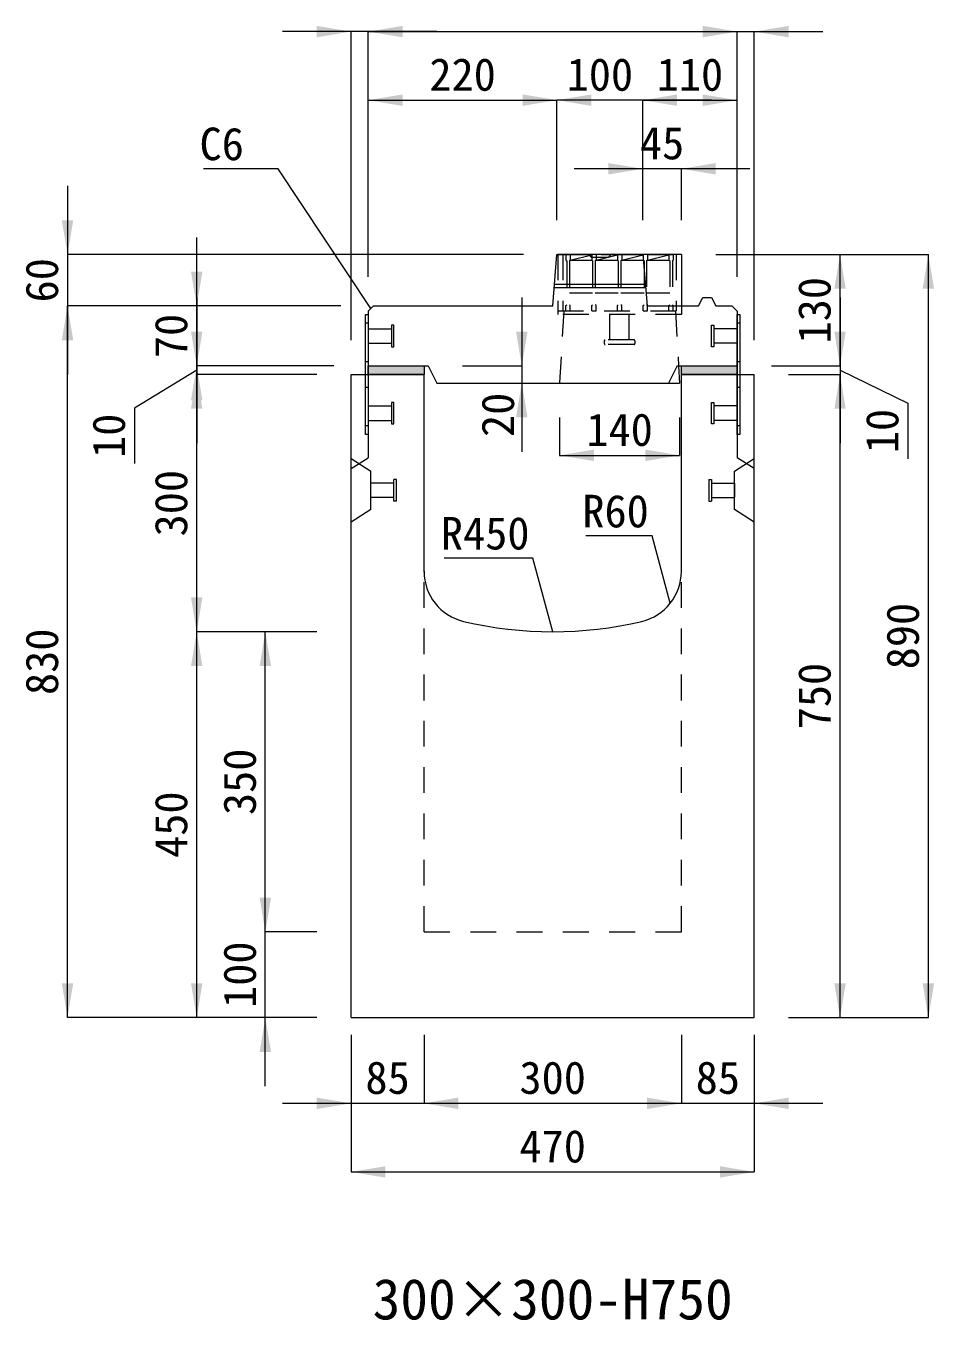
# Model space of a CAD drawing. Units: millimetres at full size, sheet at 1:40. Extents: x -1934 to 44546, y -100881 to -70395.
# Drawn here: x 13784 to 14843, y -90843 to -89333 of the extents above; entities that cross this region are included whole.
import ezdxf
from ezdxf.enums import TextEntityAlignment as Align

# ---------------------------------------------------------------- set-up
doc = ezdxf.new("R2010")
doc.units = ezdxf.units.MM
doc.header["$LTSCALE"] = 40
for name, pattern in [('CHAIN_DOUBLE_DASH', [23.5, 12, -1.5, 3.5, -1.5, 3.5, -1.5]), ('USER1', [1.35, 0.75, -0.6]), ('USER2', [1.35, 0.75, -0.6])]:
    doc.linetypes.add(name, pattern=pattern)
for name, color, linetype, lineweight in [('0_2', 7, 'Continuous', 13), ('インサート', 92, 'USER2', 9), ('グレーチング', 7, 'USER2', 5), ('プレート', 7, 'USER1', 9), ('モルタル', 7, 'Continuous', 9), ('受枠', 3, 'USER2', 5), ('寸法線', 7, 'Continuous', 9), ('引出線', 4, 'Continuous', 9), ('本体', 2, 'Continuous', 13), ('補助線', 8, 'CHAIN_DOUBLE_DASH', 5)]:
    doc.layers.add(name, color=color, linetype=linetype, lineweight=lineweight)
doc.layers.add('ハッチング_モルタル', color=30, linetype='Continuous')
doc.styles.add('ＭＳ ゴシック', font='')
doc.styles.get('ＭＳ ゴシック').set_extended_font_data('MS Gothic')

# ---------------------------------------------------------------- blocks, each defined once
blk = doc.blocks.new('filled_arrow')
at = {"color": 0, "linetype": 'Continuous', "lineweight": -2}
blk.add_solid([(7.5, 1.25), (0, 0), (7.5, -1.25)], dxfattribs=at)

msp = doc.modelspace()

# ---------------------------------------------------------------- hatches: boundary and pattern name
at = {"layer": 'ハッチング_モルタル'}
for points in [[(14183.15, -89730.02), (14183.15, -89740.02), (14248.15, -89740.02), (14248.15, -89730.02)], [(14548.15, -89730.02), (14548.15, -89740.02), (14613.15, -89740.02), (14613.15, -89730.02)]]:
    msp.add_hatch(color=256, dxfattribs=at).paths.add_polyline_path(points)

# ---------------------------------------------------------------- linework, layer by layer
at = {"layer": 'インサート'}
for p, q in [((14183.15, -89686.52), (14210.15, -89686.52)), ((14183.15, -89686.52), (14183.15, -89703.52)), ((14213.15, -89682.52), (14210.15, -89682.52)), ((14210.15, -89682.52), (14210.15, -89707.52)), ((14213.15, -89707.52), (14213.15, -89682.52)), ((14583.15, -89682.52), (14586.15, -89682.52)), ((14583.15, -89707.52), (14583.15, -89682.52)), ((14586.15, -89682.52), (14586.15, -89707.52)), ((14613.15, -89686.52), (14586.15, -89686.52)), ((14613.15, -89686.52), (14613.15, -89703.52)), ((14183.15, -89703.52), (14210.15, -89703.52)), ((14210.15, -89707.52), (14213.15, -89707.52)), ((14586.15, -89707.52), (14583.15, -89707.52)), ((14613.15, -89703.52), (14586.15, -89703.52)), ((14183.15, -89776.51), (14210.15, -89776.51)), ((14183.15, -89776.51), (14183.15, -89793.51)), ((14213.15, -89772.51), (14210.15, -89772.51)), ((14210.15, -89772.51), (14210.15, -89797.51)), ((14213.15, -89797.51), (14213.15, -89772.51)), ((14583.15, -89772.52), (14586.15, -89772.52)), ((14583.15, -89797.52), (14583.15, -89772.52)), ((14586.15, -89772.52), (14586.15, -89797.52)), ((14613.15, -89776.52), (14586.15, -89776.52)), ((14613.15, -89776.52), (14613.15, -89793.52)), ((14183.15, -89793.51), (14210.15, -89793.51)), ((14210.15, -89797.51), (14213.15, -89797.51)), ((14586.15, -89797.52), (14583.15, -89797.52)), ((14613.15, -89793.52), (14586.15, -89793.52))]:
    msp.add_line(p, q, dxfattribs=at)
at = {"layer": 'インサート', "linetype": 'Continuous', "lineweight": 5}
for p, q in [((14186.15, -89883.52), (14186.15, -89866.52)), ((14213.15, -89866.52), (14186.15, -89866.52)), ((14213.15, -89887.52), (14213.15, -89862.52)), ((14216.15, -89862.52), (14213.15, -89862.52)), ((14216.15, -89887.52), (14216.15, -89862.52)), ((14580.15, -89862.52), (14580.15, -89887.52)), ((14580.15, -89862.52), (14583.15, -89862.52)), ((14583.15, -89862.52), (14583.15, -89887.52)), ((14583.15, -89866.52), (14610.15, -89866.52)), ((14610.15, -89866.52), (14610.15, -89883.52)), ((14213.15, -89883.52), (14186.15, -89883.52)), ((14216.15, -89887.52), (14213.15, -89887.52)), ((14580.15, -89887.52), (14583.15, -89887.52)), ((14583.15, -89883.52), (14610.15, -89883.52))]:
    msp.add_line(p, q, dxfattribs=at)
at = {"layer": 'グレーチング'}
for p, q in [((14538.65, -89600.52), (14413.65, -89600.52)), ((14413.65, -89600.52), (14413.65, -89606.52)), ((14418.65, -89600.52), (14418.65, -89606.52)), ((14418.65, -89606.52), (14443.65, -89600.52)), ((14443.65, -89600.52), (14443.65, -89606.52)), ((14448.65, -89600.52), (14448.65, -89606.52)), ((14448.65, -89606.52), (14473.65, -89600.52)), ((14473.65, -89600.52), (14473.65, -89606.52)), ((14478.65, -89600.52), (14478.65, -89606.52)), ((14478.65, -89606.52), (14503.65, -89600.52)), ((14503.65, -89600.52), (14503.65, -89606.52)), ((14508.65, -89600.52), (14508.65, -89606.52)), ((14508.65, -89606.52), (14533.65, -89600.52)), ((14533.65, -89600.52), (14533.65, -89606.52)), ((14538.65, -89600.52), (14538.65, -89606.52)), ((14413.65, -89606.52), (14414.65, -89607.52)), ((14414.65, -89607.52), (14414.65, -89658.52)), ((14418.65, -89606.52), (14417.65, -89607.52)), ((14417.65, -89607.52), (14417.65, -89658.52)), ((14418.65, -89606.52), (14443.65, -89606.52)), ((14443.65, -89606.52), (14444.65, -89607.52)), ((14444.65, -89607.52), (14444.65, -89658.52)), ((14448.65, -89606.52), (14447.65, -89607.52)), ((14447.65, -89607.52), (14447.65, -89658.52)), ((14448.65, -89606.52), (14473.65, -89606.52)), ((14473.65, -89606.52), (14474.65, -89607.52)), ((14474.65, -89607.52), (14474.65, -89658.52)), ((14478.65, -89606.52), (14477.65, -89607.52)), ((14477.65, -89607.52), (14477.65, -89658.52)), ((14478.65, -89606.52), (14503.65, -89606.52)), ((14503.65, -89606.52), (14504.65, -89607.52)), ((14504.65, -89607.52), (14504.65, -89658.52)), ((14508.65, -89606.52), (14507.65, -89607.52)), ((14507.65, -89607.52), (14507.65, -89658.52)), ((14508.65, -89606.52), (14533.65, -89606.52)), ((14533.65, -89606.52), (14534.65, -89607.52)), ((14534.65, -89607.52), (14534.65, -89658.52)), ((14538.65, -89606.52), (14537.65, -89607.52)), ((14537.65, -89607.52), (14537.65, -89658.52)), ((14417.65, -89644.52), (14444.65, -89644.52)), ((14447.65, -89644.52), (14474.65, -89644.52)), ((14477.65, -89644.52), (14504.65, -89644.52)), ((14507.65, -89644.52), (14534.65, -89644.52)), ((14413.65, -89659.52), (14414.65, -89658.52)), ((14413.65, -89665.52), (14413.65, -89659.52)), ((14418.65, -89659.52), (14417.65, -89658.52)), ((14418.65, -89665.52), (14418.65, -89659.52)), ((14443.65, -89659.52), (14444.65, -89658.52)), ((14443.65, -89665.52), (14443.65, -89659.52)), ((14448.65, -89659.52), (14447.65, -89658.52)), ((14448.65, -89665.52), (14448.65, -89659.52)), ((14473.65, -89659.52), (14474.65, -89658.52)), ((14473.65, -89665.52), (14473.65, -89659.52)), ((14478.65, -89659.52), (14477.65, -89658.52)), ((14478.65, -89665.52), (14478.65, -89659.52)), ((14503.65, -89659.52), (14504.65, -89658.52)), ((14503.65, -89665.52), (14503.65, -89659.52)), ((14508.65, -89659.52), (14507.65, -89658.52)), ((14508.65, -89665.52), (14508.65, -89659.52)), ((14533.65, -89659.52), (14534.65, -89658.52)), ((14533.65, -89665.52), (14533.65, -89659.52)), ((14538.65, -89659.52), (14537.65, -89658.52)), ((14538.65, -89665.52), (14538.65, -89659.52)), ((14413.65, -89665.52), (14418.65, -89665.52)), ((14443.65, -89665.52), (14448.65, -89665.52)), ((14473.65, -89665.52), (14478.65, -89665.52)), ((14503.65, -89665.52), (14508.65, -89665.52)), ((14533.65, -89665.52), (14538.65, -89665.52))]:
    msp.add_line(p, q, dxfattribs=at)
at = {"layer": 'プレート'}
for p, q in [((14183.15, -89680.01), (14179.95, -89680.01)), ((14616.35, -89680.01), (14613.15, -89680.01)), ((14183.15, -89725.02), (14179.95, -89725.02)), ((14616.35, -89725.02), (14613.15, -89725.02)), ((14183.15, -89755.01), (14179.95, -89755.01)), ((14616.35, -89755.01), (14613.15, -89755.01)), ((14183.15, -89800.02), (14179.95, -89800.02)), ((14616.35, -89800.02), (14613.15, -89800.02))]:
    msp.add_line(p, q, dxfattribs=at)
at = {"layer": 'プレート', "linetype": 'Continuous'}
for points in [[(14179.95, -89810.02), (14179.95, -89670.01), (14183.15, -89670.01), (14183.15, -89810.02)], [(14613.15, -89810.02), (14613.15, -89670.01), (14616.35, -89670.01), (14616.35, -89810.02)]]:
    msp.add_lwpolyline(points, close=True, dxfattribs=at)
at = {"layer": 'モルタル', "lineweight": 13}
msp.add_lwpolyline([(14183.15, -89730.02), (14248.15, -89730.02), (14248.15, -89740.02), (14183.15, -89740.02)], close=True, dxfattribs=at)
at = {"layer": 'モルタル'}
msp.add_lwpolyline([(14548.15, -89730.02), (14613.15, -89730.02), (14613.15, -89740.02), (14548.15, -89740.02)], close=True, dxfattribs=at)
at = {"layer": '受枠', "linetype": 'Continuous'}
for q in [(14404.15, -89600.02), (14548.15, -89660.02)]:
    msp.add_line((14548.15, -89600.02), q, dxfattribs=at)
at = {"layer": '受枠'}
for p, q in [((14404.15, -89600.02), (14404.15, -89670.02)), ((14410.15, -89600.02), (14410.15, -89665.52)), ((14542.15, -89600.02), (14542.15, -89665.52)), ((14548.15, -89660.02), (14548.15, -89670.02)), ((14404.15, -89665.52), (14548.15, -89665.52)), ((14548.15, -89670.02), (14404.15, -89670.02)), ((14464.82, -89699.68), (14464.82, -89670.02)), ((14487.48, -89699.68), (14487.48, -89670.02)), ((14458.28, -89700.75), (14458.28, -89703.95)), ((14492.95, -89699.68), (14459.35, -89699.68)), ((14492.95, -89705.01), (14459.35, -89705.01)), ((14494.02, -89700.75), (14494.02, -89703.95))]:
    msp.add_line(p, q, dxfattribs=at)
for centre, start, end in [((14459.35, -89700.75), 90, 180), ((14459.35, -89703.95), 180, 270), ((14492.95, -89700.75), 0, 90), ((14492.95, -89703.95), 270, 0)]:
    msp.add_arc(centre, 1.07, start, end, dxfattribs=at)
at = {"layer": '寸法線'}
for p, q in [((14263.15, -89340.02), (14083.15, -89340.02)), ((14163.15, -89700.02), (14163.15, -89340.02)), ((14183.15, -89340.02), (14613.15, -89340.02)), ((14183.15, -89626.02), (14183.15, -89340.02)), ((14183.15, -89626.02), (14183.15, -89340.02)), ((14533.15, -89340.02), (14713.15, -89340.02)), ((14613.15, -89626.02), (14613.15, -89340.02)), ((14613.15, -89626.02), (14613.15, -89340.02)), ((14633.15, -89700.02), (14633.15, -89340.02)), ((14183.15, -89420.02), (14403.15, -89420.02)), ((14183.15, -89626.02), (14183.15, -89420.02)), ((14403.15, -89560.02), (14403.15, -89420.02)), ((14583.15, -89420.02), (14403.15, -89420.02)), ((14403.15, -89560.02), (14403.15, -89420.02)), ((14503.15, -89420.02), (14613.15, -89420.02)), ((14503.15, -89560.02), (14503.15, -89420.02)), ((14613.15, -89626.02), (14613.15, -89420.02)), ((14628.15, -89500.02), (14423.15, -89500.02)), ((14503.15, -89560.02), (14503.15, -89500.02)), ((14548.15, -89560.02), (14548.15, -89500.02)), ((13832.55, -89520.02), (13832.55, -89740.02)), ((14503.15, -89560.02), (14503.15, -89530.02)), ((13983.15, -89810.02), (13983.15, -89580.02)), ((14364.15, -89600.02), (13832.55, -89600.02)), ((14588.15, -89600.02), (14836.13, -89600.02)), ((14588.15, -89600.02), (14733.15, -89600.02)), ((14733.15, -89730.02), (14733.15, -89600.02)), ((14836.13, -90490.02), (14836.13, -89600.02)), ((13832.55, -90490.02), (13832.55, -89660.02)), ((14151.15, -89660.02), (13832.55, -89660.02)), ((14149.15, -89660.02), (13832.55, -89660.02)), ((13983.15, -89650.02), (13983.15, -89820.02)), ((14149.15, -89660.02), (13983.15, -89660.02)), ((14362.12, -89650.02), (14362.12, -89830.02)), ((14733.15, -89650.02), (14733.15, -89820.02)), ((13983.15, -89735.02), (13910.54, -89779.05)), ((14143.15, -89730.02), (13983.15, -89730.02)), ((14143.15, -89730.02), (13983.15, -89730.02)), ((14293.15, -89730.02), (14362.12, -89730.02)), ((14653.15, -89730.02), (14733.15, -89730.02)), ((14653.15, -89730.02), (14733.15, -89730.02)), ((14733.15, -89735.02), (14812.18, -89773.44)), ((13983.15, -90040.02), (13983.15, -89740.02)), ((14123.15, -89740.02), (13983.15, -89740.02)), ((14123.15, -89740.02), (13983.15, -89740.02)), ((14303.15, -89750.02), (14362.12, -89750.02)), ((14673.15, -89740.02), (14733.15, -89740.02)), ((14673.15, -89740.02), (14733.15, -89740.02)), ((14733.15, -90490.02), (14733.15, -89740.02)), ((13910.54, -89779.05), (13910.54, -89843.92)), ((14812.18, -89773.44), (14812.18, -89838.31)), ((14406.15, -89790.02), (14406.15, -89834.24)), ((14546.15, -89790.02), (14546.15, -89834.24)), ((14406.15, -89834.24), (14546.15, -89834.24)), ((14123.15, -90040.02), (13983.15, -90040.02)), ((13983.15, -90490.02), (13983.15, -90040.02)), ((14123.15, -90040.02), (13983.15, -90040.02)), ((14063.15, -90390.02), (14063.15, -90040.02)), ((14123.15, -90040.02), (14063.15, -90040.02)), ((14063.15, -90570.02), (14063.15, -90310.02)), ((14123.15, -90390.02), (14063.15, -90390.02)), ((14123.15, -90390.02), (14063.15, -90390.02)), ((14123.15, -90490.02), (13832.55, -90490.02)), ((14123.15, -90490.02), (13983.15, -90490.02)), ((14123.15, -90490.02), (14063.15, -90490.02)), ((14673.15, -90490.02), (14836.13, -90490.02)), ((14673.15, -90490.02), (14733.15, -90490.02)), ((14163.15, -90510.02), (14163.15, -90590.02)), ((14163.15, -90510.02), (14163.15, -90670.02)), ((14248.15, -90510.02), (14248.15, -90590.02)), ((14248.15, -90510.02), (14248.15, -90590.02)), ((14548.15, -90510.02), (14548.15, -90590.02)), ((14548.15, -90510.02), (14548.15, -90590.02)), ((14633.15, -90510.02), (14633.15, -90590.02)), ((14633.15, -90510.02), (14633.15, -90670.02)), ((14083.15, -90590.02), (14328.15, -90590.02)), ((14248.15, -90590.02), (14548.15, -90590.02)), ((14468.15, -90590.02), (14713.15, -90590.02)), ((14163.15, -90670.02), (14633.15, -90670.02))]:
    msp.add_line(p, q, dxfattribs=at)
at = {"layer": '引出線'}
for points in [[(14186.15, -89663.02), (14078.15, -89500.02), (13991.05, -89500.02)], [(14535.22, -90006.7), (14514.21, -89928.28), (14436.7, -89928.28)], [(14398.15, -90040.02), (14375.13, -89954.09), (14271.63, -89954.09)]]:
    msp.add_lwpolyline(points, dxfattribs=at)
at = {"layer": '本体'}
for p, q in [((14398.15, -89660.02), (14403.15, -89600.02)), ((14403.15, -89600.02), (14440.15, -89600.02)), ((14440.15, -89600.02), (14443.15, -89603.02)), ((14443.15, -89603.02), (14463.15, -89603.02)), ((14463.15, -89603.02), (14466.15, -89600.02)), ((14466.15, -89600.02), (14503.15, -89600.02)), ((14503.15, -89600.02), (14508.15, -89660.02)), ((14506.4, -89639.02), (14399.9, -89639.02)), ((14506.07, -89635.02), (14400.23, -89635.02)), ((14183.15, -89666.02), (14189.15, -89660.02)), ((14189.15, -89660.02), (14398.15, -89660.02)), ((14508.15, -89660.02), (14568.15, -89660.02)), ((14568.15, -89660.02), (14573.15, -89650.02)), ((14573.15, -89650.02), (14583.15, -89650.02)), ((14583.15, -89650.02), (14588.15, -89660.02)), ((14588.15, -89660.02), (14607.15, -89660.02)), ((14607.15, -89660.02), (14613.15, -89666.02)), ((14183.15, -89666.02), (14183.15, -89730.02)), ((14613.15, -89666.02), (14613.15, -89730.02)), ((14183.15, -89730.02), (14253.15, -89730.02)), ((14253.15, -89730.02), (14263.15, -89750.02)), ((14543.15, -89730.02), (14533.15, -89750.02)), ((14543.15, -89730.02), (14613.15, -89730.02)), ((14263.15, -89750.02), (14533.15, -89750.02))]:
    msp.add_line(p, q, dxfattribs=at)
at = {"layer": '本体', "linetype": 'USER2', "lineweight": 9}
for p, q in [((14411.15, -89665.52), (14406.15, -89750.02)), ((14541.15, -89665.52), (14544.97, -89730.02))]:
    msp.add_line(p, q, dxfattribs=at)
at = {"layer": '本体', "lineweight": 20}
for p, q in [((14163.15, -90490.02), (14163.15, -89740.02)), ((14163.15, -89740.02), (14248.15, -89740.02)), ((14183.15, -89740.02), (14248.15, -89740.02)), ((14183.15, -89740.02), (14183.15, -89837.02)), ((14248.15, -89970.35), (14248.15, -89740.02)), ((14548.15, -89969.49), (14548.15, -89740.02)), ((14548.15, -89740.02), (14633.15, -89740.02)), ((14613.15, -89740.02), (14613.15, -89837.02)), ((14633.15, -90490.02), (14633.15, -89740.02)), ((14163.15, -89849.52), (14183.15, -89837.02)), ((14163.15, -89838.02), (14186.15, -89852.52)), ((14610.15, -89852.52), (14633.15, -89838.02)), ((14633.15, -89849.52), (14613.15, -89837.02)), ((14186.15, -89897.52), (14186.15, -89852.52)), ((14610.15, -89897.52), (14610.15, -89852.52)), ((14186.15, -89897.52), (14163.15, -89912.02)), ((14633.15, -89912.02), (14610.15, -89897.52)), ((14163.15, -90490.02), (14633.15, -90490.02))]:
    msp.add_line(p, q, dxfattribs=at)
at = {"layer": '本体', "linetype": 'USER2', "lineweight": 20}
for p, q in [((14248.15, -90390.02), (14248.15, -89970.35)), ((14548.15, -90390.02), (14548.15, -89969.49))]:
    msp.add_line(p, q, dxfattribs=at)
at = {"layer": '本体', "linetype": 'USER1', "lineweight": 20}
msp.add_line((14248.15, -90390.02), (14548.15, -90390.02), dxfattribs=at)
at = {"layer": '本体', "lineweight": 20}
for centre, radius, start, end in [((14308.15, -89969.49), 60, 180, 256.65766), ((14488.15, -89969.49), 60, 283.34239, 0), ((14398.15, -89590.02), 450, 256.65766, 283.34239)]:
    msp.add_arc(centre, radius, start, end, dxfattribs=at)
at = {"layer": '補助線'}
for p in [(14544.97, -89730.02), (14533.15, -89750.02)]:
    msp.add_line(p, (14546.15, -89750.02), dxfattribs=at)

# ---------------------------------------------------------------- block references
at = {"layer": '寸法線', "xscale": 5.33, "yscale": 5.33}
for p, rotation in [((14163.15, -89340.02), 180), ((14613.15, -89340.02), 180), ((14613.15, -89340.02), 180), ((14403.15, -89420.02), 180), ((14613.15, -89420.02), 180), ((14503.15, -89500.02), 180), ((13832.55, -89600.02), 90), ((14733.15, -89600.02), 270), ((14836.13, -89600.02), 270), ((13983.15, -89660.02), 90), ((13832.55, -89660.02), 270), ((13832.55, -89660.02), 270), ((13983.15, -89730.02), 90), ((14362.12, -89730.02), 90), ((14733.15, -89730.02), 90), ((14733.15, -89730.02), 90), ((13983.15, -89730.02), 270), ((13983.15, -89740.02), 270), ((13983.15, -89740.02), 270), ((14362.12, -89750.02), 270), ((14733.15, -89740.02), 270), ((14733.15, -89740.02), 270), ((14546.15, -89834.24), 180), ((13983.15, -90040.02), 90), ((13983.15, -90040.02), 270), ((14063.15, -90040.02), 270), ((14063.15, -90390.02), 90), ((14063.15, -90390.02), 90), ((13832.55, -90490.02), 90), ((13983.15, -90490.02), 90), ((14733.15, -90490.02), 90), ((14836.13, -90490.02), 90), ((14063.15, -90490.02), 270), ((14163.15, -90590.02), 180), ((14548.15, -90590.02), 180), ((14548.15, -90590.02), 180), ((14633.15, -90670.02), 180)]:
    msp.add_blockref('filled_arrow', p, dxfattribs=dict(at, rotation=rotation))
for p in [(14183.15, -89340.02), (14183.15, -89340.02), (14633.15, -89340.02), (14183.15, -89420.02), (14403.15, -89420.02), (14503.15, -89420.02), (14503.15, -89420.02), (14548.15, -89500.02), (14406.15, -89834.24), (14248.15, -90590.02), (14248.15, -90590.02), (14633.15, -90590.02), (14163.15, -90670.02)]:
    msp.add_blockref('filled_arrow', p, dxfattribs=at)
at = {"layer": '引出線', "xscale": 0.133, "yscale": 0.133}
for p, rotation in [((14186.15, -89663.02), 123.5), ((14535.22, -90006.7), 105), ((14398.15, -90040.02), 105)]:
    msp.add_blockref('filled_arrow', p, dxfattribs=dict(at, rotation=rotation))

# ---------------------------------------------------------------- texts
at = {"layer": '0_2', "style": 'ＭＳ ゴシック'}
msp.add_text('300×300-H750', height=47.47, dxfattribs=at).set_placement((14398.15, -90818.35), align=Align.MIDDLE_CENTER)
at = {"layer": '寸法線', "style": 'ＭＳ ゴシック'}
for s, p in [('220', (14293.15, -89390.02)), ('100', (14453.15, -89390.02)), ('110', (14558.15, -89390.02)), ('45', (14525.65, -89470.02)), ('140', (14476.15, -89804.24)), ('85', (14205.65, -90560.02)), ('300', (14398.15, -90560.02)), ('85', (14590.65, -90560.02)), ('470', (14398.15, -90640.02))]:
    msp.add_text(s, height=37.98, dxfattribs=at).set_placement(p, align=Align.MIDDLE_CENTER)
for s, p in [('60', (13802.55, -89630.02)), ('130', (14703.15, -89665.02)), ('70', (13953.15, -89695.02)), ('20', (14334.12, -89787.02)), ('10', (14782.18, -89805.88)), ('10', (13880.54, -89811.49)), ('300', (13953.15, -89890.02)), ('890', (14806.13, -90045.02)), ('830', (13802.55, -90075.02)), ('750', (14703.15, -90115.02)), ('350', (14033.15, -90215.02)), ('450', (13953.15, -90265.02)), ('100', (14033.15, -90440.02))]:
    msp.add_text(s, height=37.98, rotation=90, dxfattribs=at).set_placement(p, align=Align.MIDDLE_CENTER)
at = {"layer": '引出線', "style": 'ＭＳ ゴシック'}
for s, p in [('C6', (14038.15, -89452.02)), ('R60', (14510.21, -89880.28)), ('R450', (14371.13, -89906.09))]:
    msp.add_text(s, height=37.98, dxfattribs=at).set_placement(p, align=Align.TOP_RIGHT)

doc.saveas('drawing.dxf')
